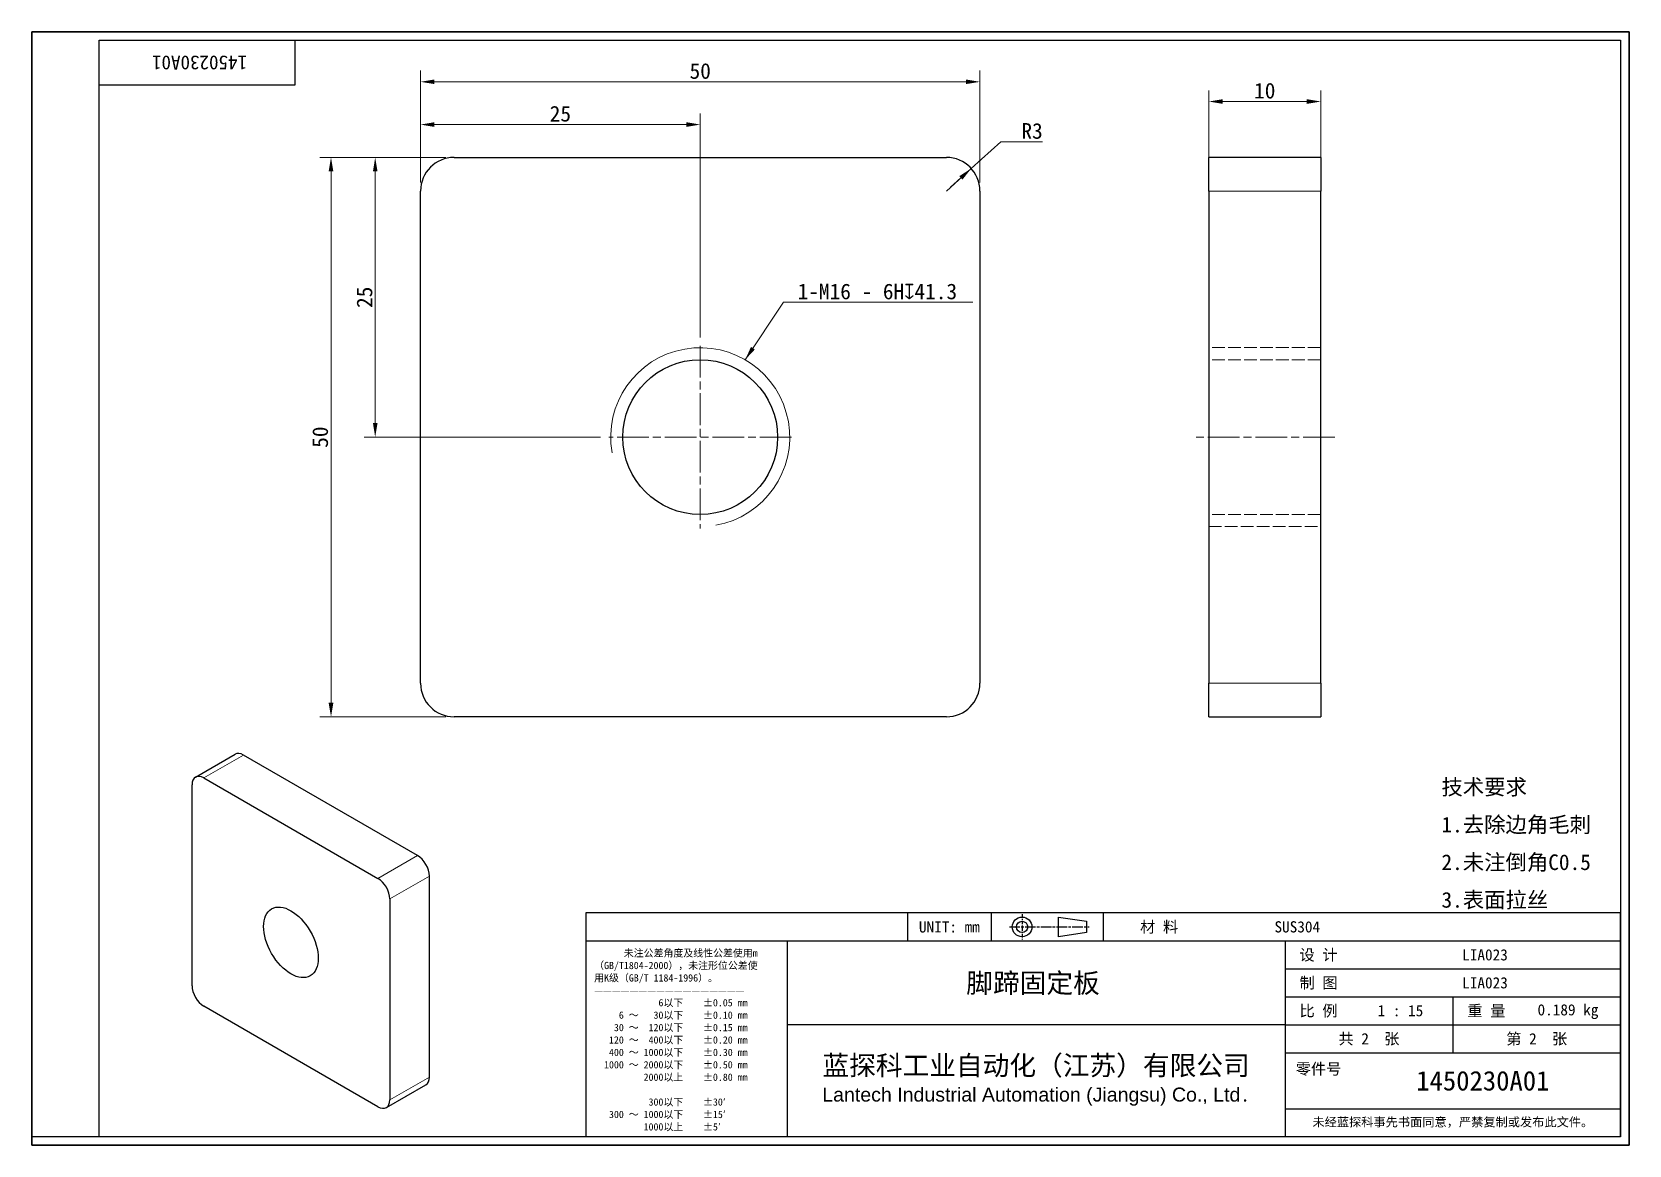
# Model space of a CAD drawing. Header units: millimetres. Extents: x 3 to 146, y 3 to 102.
import ezdxf
from ezdxf.enums import TextEntityAlignment as Align

# ---------------------------------------------------------------- set-up
doc = ezdxf.new("R2010")
doc.units = ezdxf.units.MM
doc.header["$LTSCALE"] = 0.5
doc.linetypes.add('CHAIN', pattern=[0.3543, 0.2362, -0.0295, 0.0591, -0.0295])
doc.linetypes.add('DASHED', pattern=[0.2067, 0.1654, -0.0413])
for name, color, linetype, lineweight in [('1', 7, 'Continuous', 18), ('可见 (ISO)', 7, 'Continuous', 25), ('可见窄的 (ISO)', 7, 'Continuous', 18), ('图框 (ISO)', 7, 'Continuous', 35), ('标题 (ISO)', 7, 'Continuous', 25)]:
    doc.layers.add(name, color=color, linetype=linetype, lineweight=lineweight)
for name, color, linetype, lineweight, true_color in [('中心标记 (ISO)', 1, 'CHAIN', 18, 0xff0000), ('中心线 (ISO)', 1, 'CHAIN', 18, 0xff0000), ('尺寸 (ISO)', 7, 'Continuous', 18, 0x008000), ('符号 (ISO)', 7, 'Continuous', 18, 0x008000), ('隐藏 (ISO)', 5, 'DASHED', 18, 0x0000ff)]:
    doc.layers.add(name, color=color, linetype=linetype, lineweight=lineweight, true_color=true_color)
doc.styles.add('文本样式164', font='SimSun.ttf')
doc.styles.add('文本样式165', font='SimSun.ttf')
doc.styles.add('文本样式74', font='SimSun.ttf')
doc.styles.add('最新国标', font='simfang.ttf')
doc.styles.add('注释文本 (ISO)', font='simfang.ttf')
doc.dimstyles.new('默认 (GB)', dxfattribs={"dimscale": 0.5, "dimtxt": 2.8, "dimasz": 2.5, "dimexe": 2, "dimexo": 1.5, "dimgap": 0.5, "dimtad": 1, "dimtoh": 1, "dimdsep": 46, "dimtxsty": '最新国标', "dimcen": 0.09, "dimdle": 10, "dimclrd": 256, "dimclre": 256, "dimclrt": 256, "dimaunit": 1, "dimadec": 3, "dimazin": 2, "dimtfac": 0.535714, "dimtdec": 3, "dimtmove": 0, "dimatfit": 3, "dimfxl": 0, "dimtolj": 1, "dimlwd": -1, "dimlwe": -1, "dimarcsym": 0})
doc.dimstyles.new('默认 (GB)$7', dxfattribs={"dimscale": 0.5, "dimtxt": 2.8, "dimasz": 2.5, "dimexe": 2, "dimexo": 1.5, "dimgap": 0.5, "dimtad": 1, "dimtoh": 1, "dimdsep": 46, "dimtxsty": '最新国标', "dimcen": 0.09, "dimdle": 10, "dimclrd": 256, "dimclre": 256, "dimclrt": 256, "dimaunit": 1, "dimadec": 3, "dimazin": 2, "dimtfac": 0.535714, "dimtdec": 3, "dimtmove": 0, "dimatfit": 3, "dimfxl": 0, "dimtolj": 1, "dimlwd": -1, "dimlwe": -1, "dimarcsym": 0})

# ---------------------------------------------------------------- blocks, each defined once
blk = doc.blocks.new('图框 最新国标')
at = {"layer": '图框 (ISO)'}
for p, q in [((6, 7), (6, 204.5)), ((6, 204.5), (291.5, 204.5)), ((291.5, 204.5), (291.5, 5.5)), ((6, 7), (6, 5.5)), ((6, 7), (6, 5.5)), ((291.5, 5.5), (6, 5.5))]:
    blk.add_line(p, q, dxfattribs=at)
at = {"layer": '图框 (ISO)', "color": 7, "linetype": 'Continuous', "lineweight": 25}
for p, q in [((18, 203), (290, 203)), ((18, 7), (18, 203)), ((18, 203), (290, 203)), ((53, 203), (53, 195)), ((290, 203), (290, 7)), ((290, 203), (290, 7)), ((53, 195), (18, 195)), ((290, 7), (6, 7)), ((290, 7), (18, 7))]:
    blk.add_line(p, q, dxfattribs=at)
at = {"layer": '图框 (ISO)', "style": '文本样式74'}
blk.add_attdef('零件代号_001', (44.46, 200.25), '', height=2.5, rotation=180, dxfattribs=at)
blk = doc.blocks.new('标题栏 副本 最新国标')
at = {"layer": '标题 (ISO)'}
for p, q in [((381.98, -183.84), (196.98, -183.84)), ((196.98, -183.84), (196.98, -223.84)), ((254.48, -183.84), (254.48, -188.84)), ((269.48, -183.84), (269.48, -188.84)), ((281.48, -188.09), (281.48, -184.59)), ((281.48, -184.59), (286.48, -185.34)), ((286.48, -185.34), (286.48, -187.34)), ((289.48, -183.84), (289.48, -188.84)), ((381.98, -223.84), (381.98, -183.84)), ((383.48, -183.84), (383.48, -225.34)), ((286.48, -187.34), (281.48, -188.09)), ((196.98, -188.84), (381.98, -188.84)), ((232.98, -188.84), (232.98, -223.84)), ((321.98, -188.84), (321.98, -223.84)), ((321.98, -193.84), (381.98, -193.84)), ((321.98, -198.84), (381.98, -198.84)), ((351.98, -198.84), (351.98, -208.84)), ((321.98, -203.84), (232.98, -203.84)), ((321.98, -203.84), (381.98, -203.84)), ((321.98, -208.84), (381.98, -208.84)), ((321.98, -218.84), (381.98, -218.84)), ((196.98, -223.84), (381.98, -223.84)), ((383.48, -225.34), (196.98, -225.34))]:
    blk.add_line(p, q, dxfattribs=at)
at = {"layer": '标题 (ISO)', "linetype": 'CHAIN', "ltscale": 5.000333}
blk.add_line((274.98, -184.09), (274.98, -188.59), dxfattribs=at)
at = {"layer": '标题 (ISO)', "linetype": 'CHAIN', "ltscale": 15.834605}
blk.add_line((272.73, -186.34), (286.98, -186.34), dxfattribs=at)
at = {"layer": '标题 (ISO)'}
for radius in [1.75, 1]:
    blk.add_circle((274.98, -186.34), radius, dxfattribs=at)
at = {"layer": '1', "style": '文本样式164'}
for s, p in [('UNIT: mm', (261.98, -186.34)), ('材 料', (299.48, -186.34)), ('设 计', (327.98, -191.34)), ('制 图', (327.98, -196.34)), ('比 例', (327.98, -201.34)), ('重 量', (357.98, -201.34)), ('共 2  张', (336.98, -206.34)), ('第 2  张', (366.98, -206.34))]:
    blk.add_text(s, height=2, dxfattribs=at).set_placement(p, align=Align.MIDDLE_CENTER)
at = {"layer": '标题 (ISO)', "style": '注释文本 (ISO)'}
for s, insert, char_height, attachment_point, line_spacing_factor in [('\\fSimSun|b0|i0;{\\H1.3000;      未注公差角度及线性公差使用m\\P}\\fSimSun|b0|i0;{\\H1.3000;（GB/T1804-2000），未注形位公差使\\P}\\fSimSun|b0|i0;{\\H1.3000;用K级（GB/T 1184-1996）。\\P}\\fSimSun|b0|i0;{\\H1.3000;—————————————————\\P}\\fSimSun|b0|i0;{\\H1.3000;             6以下    ±0.05 mm\\P}\\fSimSun|b0|i0;{\\H1.3000;     6 ～   30以下    ±0.10 mm\\P}\\fSimSun|b0|i0;{\\H1.3000;    30 ～  120以下    ±0.15 mm\\P}\\fSimSun|b0|i0;{\\H1.3000;   120 ～  400以下    ±0.20 mm\\P}\\fSimSun|b0|i0;{\\H1.3000;   400 ～ 1000以下    ±0.30 mm\\P}\\fSimSun|b0|i0;{\\H1.3000;  1000 ～ 2000以下    ±0.50 mm\\P}\\fSimSun|b0|i0;{\\H1.3000;          2000以上    ±0.80 mm\\P}\\fSimSun|b0|i0;{\\H1.3000;\\P}\\fSimSun|b0|i0;{\\H1.3000;           300以下    ±30′\\P}\\fSimSun|b0|i0;{\\H1.3000;   300 ～ 1000以下    ±15′\\P}\\fSimSun|b0|i0;{\\H1.3000;          1000以上    ±5′}', (198.48, -206.63), 1.3, 4, 1.023913), ('{\\fMicrosoft YaHei|b0|i0|c134|p34;\\H1.75x;蓝探科工业自动化（江苏）有限公司\\P\\fArial|b0|i0|c0|p34;\\H0.71429x;Lantech Industrial Automation (Jiangsu) Co., Ltd\\fFangSong|b0|i0|c134|p49;.\\H1.15195x; }', (277.48, -213.84), 2, 5, 0.978695)]:
    blk.add_mtext(s, dxfattribs=dict(at, insert=insert, char_height=char_height, attachment_point=attachment_point, line_spacing_factor=line_spacing_factor))
at = {"layer": '标题 (ISO)', "attachment_point": 5, "style": '注释文本 (ISO)'}
for s, insert, char_height in [('\\fFangSong|b0|i0;零件号', (327.98, -211.84), 2), ('\\fSimSun|b0|i0;{\\H1.6000;未经蓝探科事先书面同意，严禁复制或发布此文件。}', (351.98, -221.34), 1.6)]:
    blk.add_mtext(s, dxfattribs=dict(at, insert=insert, char_height=char_height))
at = {"layer": '标题 (ISO)'}
for tag, p, height, style in [('材料_001', (320.09, -187.33), 2, '注释文本 (ISO)'), ('设计人_001', (353.65, -192.33), 2, '注释文本 (ISO)'), ('库存编号_001', (265, -198.12), 3.5, '文本样式165'), ('设计人_001', (353.65, -197.33), 2, '注释文本 (ISO)'), ('视图比例_001', (338.53, -202.33), 2, '注释文本 (ISO)'), ('质量\\P3;_001', (367.12, -202.16), 2, '注释文本 (ISO)'), ('零件代号_001', (345.44, -215.59), 3.5, '文本样式165')]:
    blk.add_attdef(tag, p, '', height=height, dxfattribs=dict(at, style=style))
blk = doc.blocks.new('*D5')
at = {"layer": 'Defpoints', "color": 0, "transparency": 16777216}
for p in [(87.73, 97.79), (37.73, 88.03), (87.73, 88.03)]:
    blk.add_point(p, dxfattribs=at)
at = {"layer": '尺寸 (ISO)', "color": 116, "true_color": 0x00803f, "transparency": 16777216}
for p, q in [((37.73, 88.78), (37.73, 98.79)), ((87.73, 88.78), (87.73, 98.79)), ((38.98, 97.79), (86.48, 97.79))]:
    blk.add_line(p, q, dxfattribs=at)
for points in [[(38.98, 98), (38.98, 97.59), (37.73, 97.79)], [(86.48, 98), (86.48, 97.59), (87.73, 97.79)]]:
    blk.add_solid(points, dxfattribs=at)
at = {"layer": '尺寸 (ISO)', "transparency": 16777216, "insert": (62.73, 98.75), "char_height": 1.4, "attachment_point": 5, "style": '最新国标'}
blk.add_mtext('\\A1;50', dxfattribs=at)
blk = doc.blocks.new('*D6')
at = {"layer": 'Defpoints', "color": 0, "transparency": 16777216}
for p in [(40.73, 91.03), (29.73, 41.03), (40.73, 41.03)]:
    blk.add_point(p, dxfattribs=at)
at = {"layer": '尺寸 (ISO)', "color": 116, "true_color": 0x00803f, "transparency": 16777216}
for p, q in [((39.98, 91.03), (28.73, 91.03)), ((29.73, 89.78), (29.73, 42.28)), ((39.98, 41.03), (28.73, 41.03))]:
    blk.add_line(p, q, dxfattribs=at)
for points in [[(29.52, 89.78), (29.94, 89.78), (29.73, 91.03)], [(29.52, 42.28), (29.94, 42.28), (29.73, 41.03)]]:
    blk.add_solid(points, dxfattribs=at)
at = {"layer": '尺寸 (ISO)', "transparency": 16777216, "insert": (28.77, 66.03), "char_height": 1.4, "attachment_point": 5, "rotation": 90, "style": '最新国标'}
blk.add_mtext('\\A1;50', dxfattribs=at)
blk = doc.blocks.new('*D7')
at = {"layer": 'Defpoints', "color": 0, "transparency": 16777216}
for p in [(118.19, 96.03), (108.19, 88.03), (118.19, 88.03)]:
    blk.add_point(p, dxfattribs=at)
at = {"layer": '尺寸 (ISO)', "color": 116, "true_color": 0x00803f, "transparency": 16777216}
for p, q in [((108.19, 88.78), (108.19, 97.03)), ((109.44, 96.03), (116.94, 96.03)), ((118.19, 88.78), (118.19, 97.03))]:
    blk.add_line(p, q, dxfattribs=at)
for points in [[(109.44, 96.24), (109.44, 95.82), (108.19, 96.03)], [(116.94, 96.24), (116.94, 95.82), (118.19, 96.03)]]:
    blk.add_solid(points, dxfattribs=at)
at = {"layer": '尺寸 (ISO)', "transparency": 16777216, "insert": (113.19, 96.99), "char_height": 1.4, "attachment_point": 5, "style": '最新国标'}
blk.add_mtext('\\A1;10', dxfattribs=at)
blk = doc.blocks.new('*D8')
at = {"layer": 'Defpoints', "color": 0, "transparency": 16777216}
for p in [(62.73, 93.97), (37.73, 88.03), (62.73, 74.2)]:
    blk.add_point(p, dxfattribs=at)
at = {"layer": '尺寸 (ISO)', "color": 116, "true_color": 0x00803f, "transparency": 16777216}
for p, q in [((37.73, 88.78), (37.73, 94.97)), ((62.73, 74.95), (62.73, 94.97)), ((38.98, 93.97), (61.48, 93.97))]:
    blk.add_line(p, q, dxfattribs=at)
for points in [[(38.98, 94.18), (38.98, 93.76), (37.73, 93.97)], [(61.48, 94.18), (61.48, 93.76), (62.73, 93.97)]]:
    blk.add_solid(points, dxfattribs=at)
at = {"layer": '尺寸 (ISO)', "transparency": 16777216, "insert": (50.23, 94.93), "char_height": 1.4, "attachment_point": 5, "style": '最新国标'}
blk.add_mtext('\\A1;25', dxfattribs=at)
blk = doc.blocks.new('*D9')
at = {"layer": 'Defpoints', "color": 0, "transparency": 16777216}
for p in [(40.73, 91.03), (33.68, 66.03), (54.56, 66.03)]:
    blk.add_point(p, dxfattribs=at)
at = {"layer": '尺寸 (ISO)', "color": 116, "true_color": 0x00803f, "transparency": 16777216}
for p, q in [((39.98, 91.03), (32.68, 91.03)), ((33.68, 89.78), (33.68, 67.28)), ((53.81, 66.03), (32.68, 66.03))]:
    blk.add_line(p, q, dxfattribs=at)
for points in [[(33.48, 89.78), (33.89, 89.78), (33.68, 91.03)], [(33.48, 67.28), (33.89, 67.28), (33.68, 66.03)]]:
    blk.add_solid(points, dxfattribs=at)
at = {"layer": '尺寸 (ISO)', "transparency": 16777216, "insert": (32.73, 78.53), "char_height": 1.4, "attachment_point": 5, "rotation": 90, "style": '最新国标'}
blk.add_mtext('\\A1;25', dxfattribs=at)
blk = doc.blocks.new('*D10')
at = {"layer": 'Defpoints', "color": 0, "transparency": 16777216}
for p in [(86.95, 90.04), (84.73, 88.03)]:
    blk.add_point(p, dxfattribs=at)
at = {"layer": '尺寸 (ISO)', "color": 116, "true_color": 0x00803f, "transparency": 16777216}
for p, q in [((89.59, 92.43), (87.88, 90.88)), ((93.32, 92.43), (89.59, 92.43)), ((84.73, 88.03), (86.95, 90.04)), ((86.95, 90.04), (87.88, 90.88)), ((86.03, 89.2), (85.1, 88.36))]:
    blk.add_line(p, q, dxfattribs=at)
blk.add_solid([(85.89, 89.36), (86.17, 89.05), (86.95, 90.04)], dxfattribs=at)
at = {"layer": '尺寸 (ISO)', "transparency": 16777216, "insert": (92.39, 93.39), "char_height": 1.4, "attachment_point": 5, "style": '最新国标'}
blk.add_mtext('\\A1;R3', dxfattribs=at)

msp = doc.modelspace()

# ---------------------------------------------------------------- linework, layer by layer
at = {"layer": '中心标记 (ISO)', "ltscale": 23.990969}
for p, q in [((62.73, 74.196), (62.73, 57.861)), ((70.898, 66.029), (54.563, 66.029))]:
    msp.add_line(p, q, dxfattribs=at)
at = {"layer": '中心线 (ISO)', "ltscale": 23.990969}
msp.add_line((119.444, 66.029), (106.944, 66.029), dxfattribs=at)
at = {"layer": '可见 (ISO)'}
for p, q in [((40.73, 91.029), (84.73, 91.029)), ((108.194, 88.029), (108.194, 91.029)), ((118.194, 91.029), (108.194, 91.029)), ((118.194, 91.029), (118.194, 88.029)), ((37.73, 44.029), (37.73, 88.029)), ((87.73, 88.029), (87.73, 44.029)), ((108.194, 88.029), (108.194, 44.029)), ((118.194, 44.029), (118.194, 88.029)), ((108.194, 41.029), (108.194, 44.029)), ((118.194, 44.029), (118.194, 41.029)), ((84.73, 41.029), (40.73, 41.029)), ((108.194, 41.029), (118.194, 41.029)), ((17.62, 35.643), (21.156, 37.685)), ((37.462, 28.629), (21.906, 37.61)), ((17.31, 16.994), (17.31, 34.957)), ((18.37, 35.569), (33.927, 26.588)), ((38.523, 8.829), (38.523, 26.792)), ((34.987, 24.751), (34.987, 6.788)), ((33.927, 6.175), (18.37, 15.157)), ((34.677, 6.101), (38.212, 8.142))]:
    msp.add_line(p, q, dxfattribs=at)
msp.add_circle((62.73, 66.029), 6.918, dxfattribs=at)
for centre, start, end in [((40.73, 88.029), 90, 180), ((84.73, 88.029), 0, 90), ((40.73, 44.029), 180, 270), ((84.73, 44.029), 270, 0)]:
    msp.add_arc(centre, 3, start, end, dxfattribs=at)
for centre, major_axis, start_param, end_param in [((21.906, 36.386), (-0.75, 1.299), 5.4977871, 6.2831853), ((18.37, 34.344), (-0.75, 1.299), 5.4977871, 7.0685835), ((37.462, 27.404), (-0.75, 1.299), 3.9269908, 5.4977871), ((33.927, 25.363), (0.75, -1.299), 0.7853982, 2.3561945), ((18.37, 16.382), (-0.75, 1.299), 0.7853982, 2.3561945), ((37.462, 9.441), (0.75, -1.299), 0, 0.7853982), ((33.927, 7.4), (0.75, -1.299), 5.4977871, 7.0685835)]:
    msp.add_ellipse(centre, major_axis=major_axis, ratio=0.5773503, start_param=start_param, end_param=end_param, dxfattribs=at)
msp.add_ellipse((26.149, 20.872), major_axis=(1.729, -2.995), ratio=0.5773503, dxfattribs=at)
at = {"layer": '可见窄的 (ISO)'}
for p, q in [((108.194, 88.029), (118.194, 88.029)), ((118.194, 44.029), (108.194, 44.029)), ((18.37, 35.569), (21.906, 37.61)), ((37.462, 28.629), (33.927, 26.588)), ((34.987, 24.751), (38.523, 26.792)), ((38.523, 8.829), (34.987, 6.788))]:
    msp.add_line(p, q, dxfattribs=at)
msp.add_arc((62.73, 66.029), 8, 280, 190, dxfattribs=at)
at = {"layer": '隐藏 (ISO)', "ltscale": 13.822656}
for p, q in [((118.194, 74.029), (108.194, 74.029)), ((118.194, 72.946), (108.194, 72.946)), ((118.194, 59.111), (108.194, 59.111)), ((108.194, 58.029), (118.194, 58.029))]:
    msp.add_line(p, q, dxfattribs=at)

# ---------------------------------------------------------------- block references
at = {"xscale": 0.5, "yscale": 0.5, "zscale": 0.5}
msp.add_blockref('图框 最新国标', (0, 0), dxfattribs=at).add_auto_attribs({'零件代号_001': '1450230A01'})
ref = msp.add_blockref('标题栏 副本 最新国标', (-45.991, 115.422), dxfattribs=dict(xscale=0.5, yscale=0.5, zscale=0.5))
ref.add_attrib('零件代号_001', '1450230A01', (126.728, 7.625), dxfattribs={"layer": '标题 (ISO)', "height": 1.75, "style": '文本样式165'})
ref.add_attrib('库存编号_001', '脚蹄固定板', (86.508, 16.36), dxfattribs={"layer": '标题 (ISO)', "height": 1.75, "style": '文本样式165'})
ref.add_attrib('质量\\P3;_001', '0.189 kg', (137.569, 14.341), dxfattribs={"layer": '标题 (ISO)', "height": 1, "style": '注释文本 (ISO)'})
ref.add_attrib('视图比例_001', '1 : 15', (123.274, 14.259), dxfattribs={"layer": '标题 (ISO)', "height": 1, "style": '注释文本 (ISO)'})
ref.add_attrib('设计人_001', 'LIA023', (130.834, 19.256), dxfattribs={"layer": '标题 (ISO)', "height": 1, "style": '注释文本 (ISO)'})
ref.add_attrib('设计人_001', 'LIA023', (130.834, 16.756), dxfattribs={"layer": '标题 (ISO)', "height": 1, "style": '注释文本 (ISO)'})
ref.add_attrib('材料_001', 'SUS304', (114.056, 21.756), dxfattribs={"layer": '标题 (ISO)', "height": 1, "style": '注释文本 (ISO)'})

# ---------------------------------------------------------------- texts
at = {"layer": '符号 (ISO)', "char_height": 1.4}
for s, insert, width, attachment_point, line_spacing_factor, style in [('1-M16 - 6H\\fAIGDT|b0|i0;{\\H1.4000;x}\\fFangSong|b0|i0;{\\H1.4000;41.3}', (71.437, 78.332), 16.46682, 7, 0.49, '最新国标'), ('\\fFangSong|b0|i0;技术要求\\P\\fFangSong|b0|i0;1.去除边角毛刺\\P\\fFangSong|b0|i0;2.未注倒角C0.5\\P\\fFangSong|b0|i0;3.表面拉丝\\P', (128.983, 29.639), 14.67134, 4, 1.441304, '注释文本 (ISO)')]:
    msp.add_mtext(s, dxfattribs=dict(at, insert=insert, width=width, attachment_point=attachment_point, line_spacing_factor=line_spacing_factor, style=style))

# ---------------------------------------------------------------- dimensions: what is measured, and where the dimension line sits
at = {"layer": '尺寸 (ISO)', "color": 116, "true_color": 0x00803f}
for base, p2, picture, middle in [((87.73, 97.794), (87.73, 88.029), '*D5', (62.73, 97.794)), ((62.73, 93.967), (62.73, 74.196), '*D8', (50.23, 93.967))]:
    dim = msp.add_linear_dim(base=base, p1=(37.73, 88.029), p2=p2, dimstyle='默认 (GB)', override={"dimgap": 0.5, "dimtoh": 0, "dimdec": 2, "dimtol": 0, "dimlim": 0, "dimtp": 0, "dimtm": 0, "dimtdec": 3, "dimtofl": 0, "dimatfit": 1}, dxfattribs=at)
    dim.commit()
    dim.dimension.update_dxf_attribs({"geometry": picture, "text_midpoint": middle, "dimtype": 160})
for base, p1, p2, angle, picture, middle in [((118.194, 96.029), (108.194, 88.029), (118.194, 88.029), 180, '*D7', (113.194, 96.029)), ((29.73, 41.029), (40.73, 91.029), (40.73, 41.029), 270, '*D6', (29.73, 66.029)), ((33.684, 66.029), (40.73, 91.029), (54.563, 66.029), 270, '*D9', (33.684, 78.529))]:
    dim = msp.add_linear_dim(base=base, p1=p1, p2=p2, angle=angle, dimstyle='默认 (GB)', override={"dimgap": 0.5, "dimtoh": 0, "dimdec": 2, "dimtol": 0, "dimlim": 0, "dimtp": 0, "dimtm": 0, "dimtdec": 3, "dimtofl": 0, "dimatfit": 1}, dxfattribs=at)
    dim.commit()
    dim.dimension.update_dxf_attribs({"geometry": picture, "text_midpoint": middle, "dimtype": 160})
dim = msp.add_radius_dim(center=(84.73, 88.029), mpoint=(86.953, 90.043), dimstyle='默认 (GB)', override={"dimgap": 0.5, "dimtih": 1, "dimdec": 2, "dimlfac": 1, "dimcen": 0, "dimtol": 0, "dimlim": 0, "dimtp": 0, "dimtm": 0, "dimtdec": 3}, dxfattribs=at)
dim.commit()
dim.dimension.update_dxf_attribs({"geometry": '*D10', "text_midpoint": (92.39, 92.434), "dimtype": 164})

# ---------------------------------------------------------------- leaders
at = {"layer": '符号 (ISO)', "annotation_type": 0, "has_hookline": 1, "hookline_direction": 0, "text_width": 15.655}
msp.add_leader([(66.749, 72.946), (70.187, 78.099), (71.437, 78.099)], dimstyle='默认 (GB)$7', override={"dimgap": 0, "dimtad": 1}, dxfattribs=at)

doc.saveas('drawing.dxf')
